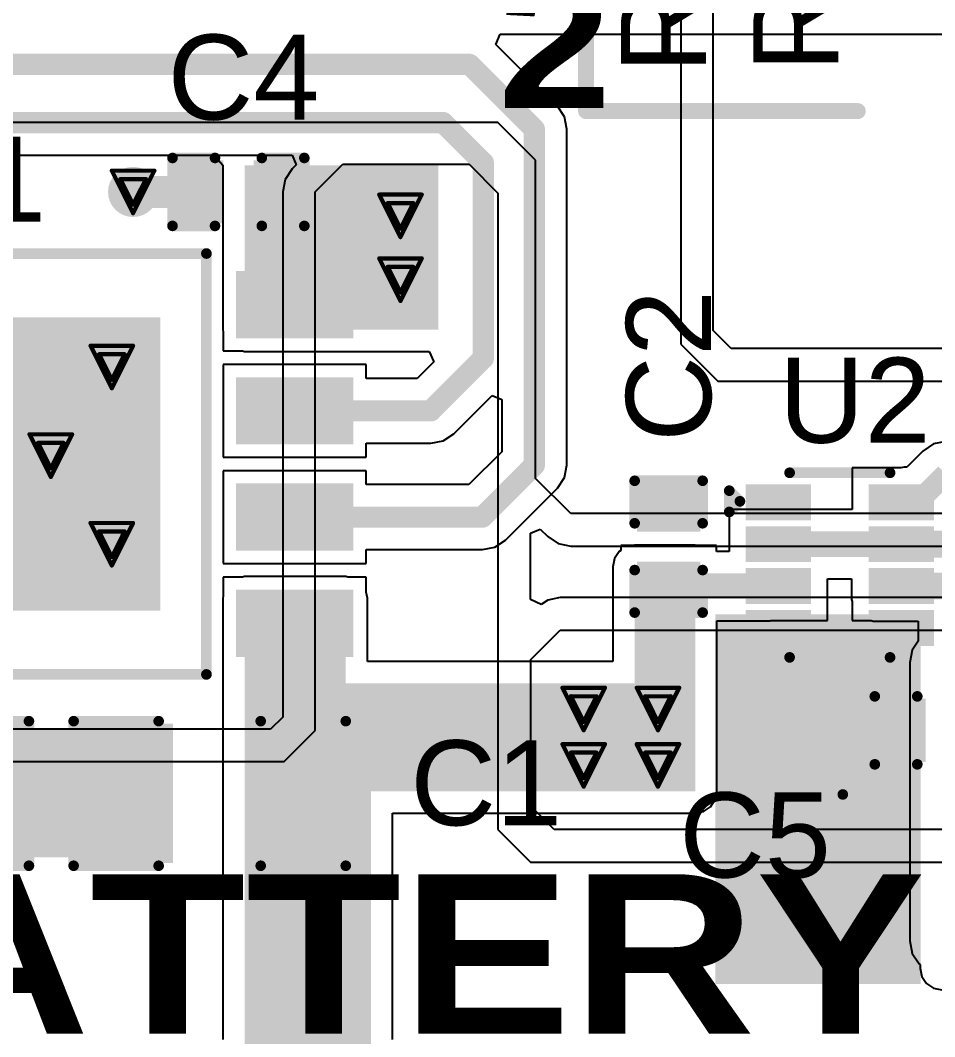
# Model space of a CAD drawing. Header units: inches. Extents: x -1 to 208, y -10 to 150.
# Drawn here: x 11.81 to 22.73, y 9.92 to 22.07 of the extents above; entities that cross this region are included whole.
import ezdxf

# ---------------------------------------------------------------- set-up
doc = ezdxf.new("R2010")
doc.units = ezdxf.units.IN
for name, color, linetype in [('Bottom Layer', 5, 'Continuous'), ('Drill Drawing', 1, 'Continuous'), ('Top Layer', 1, 'Continuous'), ('Top Overlay', 2, 'Continuous'), ('Top Paste', 8, 'Continuous'), ('Top Solder', 216, 'Continuous'), ('Via Holes', 16, 'Continuous')]:
    doc.layers.add(name, color=color, linetype=linetype)
doc.styles.add('Arial', font='', dxfattribs={"height": 0.2})
doc.styles.add('Arial Black_Bold', font='', dxfattribs={"height": 0.2})
doc.styles.get('Arial').set_extended_font_data('Arial')
doc.styles.get('Arial Black_Bold').set_extended_font_data('Arial Black', bold=True)

# ---------------------------------------------------------------- blocks, each defined once
blk = doc.blocks.new('SOT_583_14')
at = {"layer": 'Top Layer'}
for points in [[(-1.07, 0.91), (-0.4, 0.91), (-0.4, 0.59), (-1.07, 0.59)], [(0.4, 0.91), (1.07, 0.91), (1.07, 0.59), (0.4, 0.59)], [(-1.07, 0.41), (-0.4, 0.41), (-0.4, 0.09), (-1.07, 0.09)], [(0.4, 0.41), (1.07, 0.41), (1.07, 0.09), (0.4, 0.09)], [(-1.07, -0.09), (-0.4, -0.09), (-0.4, -0.41), (-1.07, -0.41)], [(0.4, -0.09), (1.07, -0.09), (1.07, -0.41), (0.4, -0.41)], [(-1.07, -0.59), (-0.4, -0.59), (-0.4, -0.91), (-1.07, -0.91)], [(0.4, -0.59), (1.07, -0.59), (1.07, -0.91), (0.4, -0.91)]]:
    blk.add_hatch(color=1, dxfattribs=at).paths.add_polyline_path(points)
at = {"layer": 'Top Paste'}
for points in [[(-1.07, 0.91), (-0.4, 0.91), (-0.4, 0.59), (-1.07, 0.59)], [(0.4, 0.91), (1.07, 0.91), (1.07, 0.59), (0.4, 0.59)], [(-1.07, 0.41), (-0.4, 0.41), (-0.4, 0.09), (-1.07, 0.09)], [(0.4, 0.41), (1.07, 0.41), (1.07, 0.09), (0.4, 0.09)], [(-1.07, -0.09), (-0.4, -0.09), (-0.4, -0.41), (-1.07, -0.41)], [(0.4, -0.09), (1.07, -0.09), (1.07, -0.41), (0.4, -0.41)], [(-1.07, -0.59), (-0.4, -0.59), (-0.4, -0.91), (-1.07, -0.91)], [(0.4, -0.59), (1.07, -0.59), (1.07, -0.91), (0.4, -0.91)]]:
    blk.add_hatch(color=8, dxfattribs=at).paths.add_polyline_path(points)
at = {"layer": 'Top Solder'}
for points in [[(-1.125, 0.965), (-0.345, 0.965), (-0.345, 0.535), (-1.125, 0.535)], [(0.345, 0.965), (1.125, 0.965), (1.125, 0.535), (0.345, 0.535)], [(-1.125, 0.465), (-0.345, 0.465), (-0.345, 0.035), (-1.125, 0.035)], [(0.345, 0.465), (1.125, 0.465), (1.125, 0.035), (0.345, 0.035)], [(-1.125, -0.035), (-0.345, -0.035), (-0.345, -0.465), (-1.125, -0.465)], [(0.345, -0.035), (1.125, -0.035), (1.125, -0.465), (0.345, -0.465)], [(-1.125, -0.535), (-0.345, -0.535), (-0.345, -0.965), (-1.125, -0.965)], [(0.345, -0.535), (1.125, -0.535), (1.125, -0.965), (0.345, -0.965)]]:
    blk.add_hatch(color=216, dxfattribs=at).paths.add_polyline_path(points)
at = {"layer": 'Top Overlay', "const_width": 0.127}
for points in [[(-0.6, 1.103), (0.6, 1.103)], [(-1.321, 0.889), (-1.194, 0.762)], [(-1.321, 0.635), (-1.321, 0.889)], [(-1.321, 0.635), (-1.194, 0.762)], [(-0.6, -1.103), (0.6, -1.103)]]:
    blk.add_lwpolyline(points, dxfattribs=at)
at = {"layer": 'Top Overlay', "const_width": 0.0635}
for points in [[(-0.632, 1.103, 1), (-0.568, 1.103, 1)], [(0.568, 1.103, 1), (0.632, 1.103, 1)], [(-1.353, 0.889, 1), (-1.289, 0.889, 1)], [(-1.353, 0.889, 1), (-1.289, 0.889, 1)], [(-1.226, 0.762, 1), (-1.162, 0.762, 1)], [(-1.226, 0.762, 1), (-1.162, 0.762, 1)], [(-1.353, 0.635, 1), (-1.289, 0.635, 1)], [(-1.353, 0.635, 1), (-1.289, 0.635, 1)], [(-0.632, -1.103, 1), (-0.568, -1.103, 1)], [(0.568, -1.103, 1), (0.632, -1.103, 1)]]:
    blk.add_lwpolyline(points, format="xyb", close=True, dxfattribs=at)
blk = doc.blocks.new('ESOP_8_15')
at = {"layer": 'Top Layer'}
for points in [[(-3.509, 2.205), (-2.309, 2.205), (-2.309, 1.605), (-3.509, 1.605)], [(2.309, 2.205), (3.509, 2.205), (3.509, 1.605), (2.309, 1.605)], [(-1.2, 1.65), (1.2, 1.65), (1.2, -1.65), (-1.2, -1.65)], [(-3.509, 0.935), (-2.309, 0.935), (-2.309, 0.335), (-3.509, 0.335)], [(2.309, 0.935), (3.509, 0.935), (3.509, 0.335), (2.309, 0.335)], [(-3.509, -0.335), (-2.309, -0.335), (-2.309, -0.935), (-3.509, -0.935)], [(2.309, -0.335), (3.509, -0.335), (3.509, -0.935), (2.309, -0.935)], [(-3.509, -1.605), (-2.309, -1.605), (-2.309, -2.205), (-3.509, -2.205)], [(2.309, -1.605), (3.509, -1.605), (3.509, -2.205), (2.309, -2.205)]]:
    blk.add_hatch(color=1, dxfattribs=at).paths.add_polyline_path(points)
at = {"layer": 'Top Paste'}
for points in [[(-3.509, 2.205), (-2.309, 2.205), (-2.309, 1.605), (-3.509, 1.605)], [(2.309, 2.205), (3.509, 2.205), (3.509, 1.605), (2.309, 1.605)], [(-1.2, 1.65), (1.2, 1.65), (1.2, -1.65), (-1.2, -1.65)], [(-3.509, 0.935), (-2.309, 0.935), (-2.309, 0.335), (-3.509, 0.335)], [(2.309, 0.935), (3.509, 0.935), (3.509, 0.335), (2.309, 0.335)], [(-3.509, -0.335), (-2.309, -0.335), (-2.309, -0.935), (-3.509, -0.935)], [(2.309, -0.335), (3.509, -0.335), (3.509, -0.935), (2.309, -0.935)], [(-3.509, -1.605), (-2.309, -1.605), (-2.309, -2.205), (-3.509, -2.205)], [(2.309, -1.605), (3.509, -1.605), (3.509, -2.205), (2.309, -2.205)]]:
    blk.add_hatch(color=8, dxfattribs=at).paths.add_polyline_path(points)
at = {"layer": 'Top Solder'}
for points in [[(-3.61, 2.307), (-2.207, 2.307), (-2.207, 1.503), (-3.61, 1.503)], [(2.207, 2.307), (3.61, 2.307), (3.61, 1.503), (2.207, 1.503)], [(-1.302, 1.752), (1.302, 1.752), (1.302, -1.752), (-1.302, -1.752)], [(-3.61, 1.037), (-2.207, 1.037), (-2.207, 0.233), (-3.61, 0.233)], [(2.207, 1.037), (3.61, 1.037), (3.61, 0.233), (2.207, 0.233)], [(-3.61, -0.233), (-2.207, -0.233), (-2.207, -1.037), (-3.61, -1.037)], [(2.207, -0.233), (3.61, -0.233), (3.61, -1.037), (2.207, -1.037)], [(-3.61, -1.503), (-2.207, -1.503), (-2.207, -2.307), (-3.61, -2.307)], [(2.207, -1.503), (3.61, -1.503), (3.61, -2.307), (2.207, -2.307)]]:
    blk.add_hatch(color=216, dxfattribs=at).paths.add_polyline_path(points)
at = {"layer": 'Top Overlay'}
for points, const_width in [([(-1.905, -2.515), (-1.905, 2.515)], 0.127), ([(-1.905, 2.515), (1.854, 2.515)], 0.127), ([(1.854, -2.515), (1.854, 2.515)], 0.127), ([(-3.877, 1.795), (-3.877, 2.049)], 0.3), ([(-3.877, 2.049), (-3.75, 1.922)], 0.3), ([(-3.877, 1.795), (-3.75, 1.922)], 0.3), ([(-1.905, -2.515), (1.854, -2.515)], 0.127)]:
    blk.add_lwpolyline(points, dxfattribs=dict(at, const_width=const_width))
for points, const_width in [([(-1.937, 2.515, 1), (-1.873, 2.515, 1)], 0.0635), ([(-1.937, 2.515, 1), (-1.873, 2.515, 1)], 0.0635), ([(1.822, 2.515, 1), (1.886, 2.515, 1)], 0.0635), ([(1.822, 2.515, 1), (1.886, 2.515, 1)], 0.0635), ([(-3.952, 2.049, 1), (-3.802, 2.049, 1)], 0.15), ([(-3.952, 2.049, 1), (-3.802, 2.049, 1)], 0.15), ([(-3.825, 1.922, 1), (-3.675, 1.922, 1)], 0.15), ([(-3.825, 1.922, 1), (-3.675, 1.922, 1)], 0.15), ([(-3.952, 1.795, 1), (-3.802, 1.795, 1)], 0.15), ([(-3.952, 1.795, 1), (-3.802, 1.795, 1)], 0.15), ([(-1.937, -2.515, 1), (-1.873, -2.515, 1)], 0.0635), ([(-1.937, -2.515, 1), (-1.873, -2.515, 1)], 0.0635), ([(1.822, -2.515, 1), (1.886, -2.515, 1)], 0.0635), ([(1.822, -2.515, 1), (1.886, -2.515, 1)], 0.0635)]:
    blk.add_lwpolyline(points, format="xyb", close=True, dxfattribs=dict(at, const_width=const_width))
blk = doc.blocks.new('C___0402_190')
at = {"layer": 'Top Layer'}
for points in [[(-0.699, -0.318), (-0.699, 0.318), (-0.241, 0.318), (-0.241, -0.318)], [(0.241, -0.318), (0.241, 0.318), (0.699, 0.318), (0.699, -0.318)]]:
    blk.add_hatch(color=1, dxfattribs=at).paths.add_polyline_path(points)
at = {"layer": 'Top Paste'}
for points in [[(-0.699, -0.318), (-0.699, 0.318), (-0.241, 0.318), (-0.241, -0.318)], [(0.241, -0.318), (0.241, 0.318), (0.699, 0.318), (0.699, -0.318)]]:
    blk.add_hatch(color=8, dxfattribs=at).paths.add_polyline_path(points)
at = {"layer": 'Top Solder'}
for points in [[(-0.758, -0.377), (-0.758, 0.377), (-0.181, 0.377), (-0.181, -0.377)], [(0.181, -0.377), (0.181, 0.377), (0.758, 0.377), (0.758, -0.377)]]:
    blk.add_hatch(color=216, dxfattribs=at).paths.add_polyline_path(points)
at = {"layer": 'Top Overlay', "const_width": 0.127}
for points in [[(-0.787, -0.406), (-0.787, 0.406)], [(-0.787, 0.406), (-0.279, 0.406)], [(0.279, 0.406), (0.787, 0.406)], [(0.787, -0.406), (0.787, 0.406)], [(-0.787, -0.406), (-0.279, -0.406)], [(0.279, -0.406), (0.787, -0.406)]]:
    blk.add_lwpolyline(points, dxfattribs=at)
at = {"layer": 'Top Overlay', "const_width": 0.0635}
for points in [[(-0.819, 0.406, 1), (-0.756, 0.406, 1)], [(-0.819, 0.406, 1), (-0.756, 0.406, 1)], [(-0.311, 0.406, 1), (-0.248, 0.406, 1)], [(0.248, 0.406, 1), (0.311, 0.406, 1)], [(0.756, 0.406, 1), (0.819, 0.406, 1)], [(0.756, 0.406, 1), (0.819, 0.406, 1)], [(-0.819, -0.406, 1), (-0.756, -0.406, 1)], [(-0.819, -0.406, 1), (-0.756, -0.406, 1)], [(-0.311, -0.406, 1), (-0.248, -0.406, 1)], [(0.248, -0.406, 1), (0.311, -0.406, 1)], [(0.756, -0.406, 1), (0.819, -0.406, 1)], [(0.756, -0.406, 1), (0.819, -0.406, 1)]]:
    blk.add_lwpolyline(points, format="xyb", close=True, dxfattribs=at)
blk = doc.blocks.new('C___0402_191')
at = {"layer": 'Top Layer'}
for points in [[(-0.699, -0.318), (-0.699, 0.318), (-0.241, 0.318), (-0.241, -0.318)], [(0.241, -0.318), (0.241, 0.318), (0.699, 0.318), (0.699, -0.318)]]:
    blk.add_hatch(color=1, dxfattribs=at).paths.add_polyline_path(points)
at = {"layer": 'Top Paste'}
for points in [[(-0.699, -0.318), (-0.699, 0.318), (-0.241, 0.318), (-0.241, -0.318)], [(0.241, -0.318), (0.241, 0.318), (0.699, 0.318), (0.699, -0.318)]]:
    blk.add_hatch(color=8, dxfattribs=at).paths.add_polyline_path(points)
at = {"layer": 'Top Solder'}
for points in [[(-0.758, -0.377), (-0.758, 0.377), (-0.181, 0.377), (-0.181, -0.377)], [(0.181, -0.377), (0.181, 0.377), (0.758, 0.377), (0.758, -0.377)]]:
    blk.add_hatch(color=216, dxfattribs=at).paths.add_polyline_path(points)
at = {"layer": 'Top Overlay', "const_width": 0.127}
for points in [[(-0.787, 0.406), (-0.279, 0.406)], [(-0.787, -0.406), (-0.787, 0.406)], [(0.279, 0.406), (0.787, 0.406)], [(0.787, -0.406), (0.787, 0.406)], [(-0.787, -0.406), (-0.279, -0.406)], [(0.279, -0.406), (0.787, -0.406)]]:
    blk.add_lwpolyline(points, dxfattribs=at)
at = {"layer": 'Top Overlay', "const_width": 0.0635}
for points in [[(-0.819, 0.406, 1), (-0.756, 0.406, 1)], [(-0.819, 0.406, 1), (-0.756, 0.406, 1)], [(-0.311, 0.406, 1), (-0.248, 0.406, 1)], [(0.248, 0.406, 1), (0.311, 0.406, 1)], [(0.756, 0.406, 1), (0.819, 0.406, 1)], [(0.756, 0.406, 1), (0.819, 0.406, 1)], [(-0.819, -0.406, 1), (-0.756, -0.406, 1)], [(-0.819, -0.406, 1), (-0.756, -0.406, 1)], [(-0.311, -0.406, 1), (-0.248, -0.406, 1)], [(0.248, -0.406, 1), (0.311, -0.406, 1)], [(0.756, -0.406, 1), (0.819, -0.406, 1)], [(0.756, -0.406, 1), (0.819, -0.406, 1)]]:
    blk.add_lwpolyline(points, format="xyb", close=True, dxfattribs=at)
blk = doc.blocks.new('C___0805_192')
at = {"layer": 'Top Layer'}
for points in [[(-1.524, 0.762), (-0.508, 0.762), (-0.508, -0.762), (-1.524, -0.762)], [(0.508, 0.762), (1.524, 0.762), (1.524, -0.762), (0.508, -0.762)]]:
    blk.add_hatch(color=1, dxfattribs=at).paths.add_polyline_path(points)
at = {"layer": 'Top Paste'}
for points in [[(-1.524, 0.762), (-0.508, 0.762), (-0.508, -0.762), (-1.524, -0.762)], [(0.508, 0.762), (1.524, 0.762), (1.524, -0.762), (0.508, -0.762)]]:
    blk.add_hatch(color=8, dxfattribs=at).paths.add_polyline_path(points)
at = {"layer": 'Top Solder'}
for points in [[(-1.594, 0.832), (-0.438, 0.832), (-0.438, -0.832), (-1.594, -0.832)], [(0.438, 0.832), (1.594, 0.832), (1.594, -0.832), (0.438, -0.832)]]:
    blk.add_hatch(color=216, dxfattribs=at).paths.add_polyline_path(points)
at = {"layer": 'Top Overlay', "const_width": 0.127}
for points in [[(-0.61, 0.864), (-1.626, 0.864)], [(-1.626, 0.864), (-1.626, -0.864)], [(1.626, 0.864), (0.61, 0.864)], [(1.626, 0.864), (1.626, -0.864)], [(-0.61, -0.864), (-1.626, -0.864)], [(1.626, -0.864), (0.61, -0.864)]]:
    blk.add_lwpolyline(points, dxfattribs=at)
at = {"layer": 'Top Overlay', "const_width": 0.0635}
for points in [[(-1.657, 0.864, 1), (-1.594, 0.864, 1)], [(-1.657, 0.864, 1), (-1.594, 0.864, 1)], [(-0.641, 0.864, 1), (-0.578, 0.864, 1)], [(0.578, 0.864, 1), (0.641, 0.864, 1)], [(1.594, 0.864, 1), (1.657, 0.864, 1)], [(1.594, 0.864, 1), (1.657, 0.864, 1)], [(-1.657, -0.864, 1), (-1.594, -0.864, 1)], [(-1.657, -0.864, 1), (-1.594, -0.864, 1)], [(-0.641, -0.864, 1), (-0.578, -0.864, 1)], [(0.578, -0.864, 1), (0.641, -0.864, 1)], [(1.594, -0.864, 1), (1.657, -0.864, 1)], [(1.594, -0.864, 1), (1.657, -0.864, 1)]]:
    blk.add_lwpolyline(points, format="xyb", close=True, dxfattribs=at)
blk = doc.blocks.new('C___0402_193')
at = {"layer": 'Top Layer'}
for points in [[(-0.699, -0.318), (-0.699, 0.317), (-0.241, 0.317), (-0.241, -0.318)], [(0.241, -0.318), (0.241, 0.317), (0.699, 0.317), (0.699, -0.318)]]:
    blk.add_hatch(color=1, dxfattribs=at).paths.add_polyline_path(points)
at = {"layer": 'Top Paste'}
for points in [[(-0.699, -0.318), (-0.699, 0.317), (-0.241, 0.317), (-0.241, -0.318)], [(0.241, -0.318), (0.241, 0.317), (0.699, 0.317), (0.699, -0.318)]]:
    blk.add_hatch(color=8, dxfattribs=at).paths.add_polyline_path(points)
at = {"layer": 'Top Solder'}
for points in [[(-0.758, -0.377), (-0.758, 0.377), (-0.181, 0.377), (-0.181, -0.377)], [(0.181, -0.377), (0.181, 0.377), (0.758, 0.377), (0.758, -0.377)]]:
    blk.add_hatch(color=216, dxfattribs=at).paths.add_polyline_path(points)
at = {"layer": 'Top Overlay', "const_width": 0.127}
for points in [[(-0.787, -0.406), (-0.787, 0.406)], [(-0.279, 0.406), (-0.787, 0.406)], [(0.787, 0.406), (0.279, 0.406)], [(0.787, -0.406), (0.787, 0.406)], [(-0.279, -0.406), (-0.787, -0.406)], [(0.787, -0.406), (0.279, -0.406)]]:
    blk.add_lwpolyline(points, dxfattribs=at)
at = {"layer": 'Top Overlay', "const_width": 0.0635}
for points in [[(-0.819, 0.406, 1), (-0.756, 0.406, 1)], [(-0.819, 0.406, 1), (-0.756, 0.406, 1)], [(-0.311, 0.406, 1), (-0.248, 0.406, 1)], [(0.248, 0.406, 1), (0.311, 0.406, 1)], [(0.756, 0.406, 1), (0.819, 0.406, 1)], [(0.756, 0.406, 1), (0.819, 0.406, 1)], [(-0.819, -0.406, 1), (-0.756, -0.406, 1)], [(-0.819, -0.406, 1), (-0.756, -0.406, 1)], [(-0.311, -0.406, 1), (-0.248, -0.406, 1)], [(0.248, -0.406, 1), (0.311, -0.406, 1)], [(0.756, -0.406, 1), (0.819, -0.406, 1)], [(0.756, -0.406, 1), (0.819, -0.406, 1)]]:
    blk.add_lwpolyline(points, format="xyb", close=True, dxfattribs=at)
blk = doc.blocks.new('C___0805_194')
at = {"layer": 'Top Layer'}
for points in [[(-1.524, 0.762), (-0.508, 0.762), (-0.508, -0.762), (-1.524, -0.762)], [(0.508, 0.762), (1.524, 0.762), (1.524, -0.762), (0.508, -0.762)]]:
    blk.add_hatch(color=1, dxfattribs=at).paths.add_polyline_path(points)
at = {"layer": 'Top Paste'}
for points in [[(-1.524, 0.762), (-0.508, 0.762), (-0.508, -0.762), (-1.524, -0.762)], [(0.508, 0.762), (1.524, 0.762), (1.524, -0.762), (0.508, -0.762)]]:
    blk.add_hatch(color=8, dxfattribs=at).paths.add_polyline_path(points)
at = {"layer": 'Top Solder'}
for points in [[(-1.594, 0.832), (-0.438, 0.832), (-0.438, -0.832), (-1.594, -0.832)], [(0.438, 0.832), (1.594, 0.832), (1.594, -0.832), (0.438, -0.832)]]:
    blk.add_hatch(color=216, dxfattribs=at).paths.add_polyline_path(points)
at = {"layer": 'Top Overlay', "const_width": 0.127}
for points in [[(-1.626, 0.864), (-0.61, 0.864)], [(-1.626, -0.864), (-1.626, 0.864)], [(0.61, 0.864), (1.626, 0.864)], [(1.626, -0.864), (1.626, 0.864)], [(-1.626, -0.864), (-0.61, -0.864)], [(0.61, -0.864), (1.626, -0.864)]]:
    blk.add_lwpolyline(points, dxfattribs=at)
at = {"layer": 'Top Overlay', "const_width": 0.0635}
for points in [[(-1.657, 0.864, 1), (-1.594, 0.864, 1)], [(-1.657, 0.864, 1), (-1.594, 0.864, 1)], [(-0.641, 0.864, 1), (-0.578, 0.864, 1)], [(0.578, 0.864, 1), (0.641, 0.864, 1)], [(1.594, 0.864, 1), (1.657, 0.864, 1)], [(1.594, 0.864, 1), (1.657, 0.864, 1)], [(-1.657, -0.864, 1), (-1.594, -0.864, 1)], [(-1.657, -0.864, 1), (-1.594, -0.864, 1)], [(-0.641, -0.864, 1), (-0.578, -0.864, 1)], [(0.578, -0.864, 1), (0.641, -0.864, 1)], [(1.594, -0.864, 1), (1.657, -0.864, 1)], [(1.594, -0.864, 1), (1.657, -0.864, 1)]]:
    blk.add_lwpolyline(points, format="xyb", close=True, dxfattribs=at)

msp = doc.modelspace()

# ---------------------------------------------------------------- hatches: boundary and pattern name
at = {"layer": 'Bottom Layer'}
h = msp.add_hatch(color=5, dxfattribs=at)
edge = h.paths.add_edge_path()
edge.add_arc((13.157, 20.015), 0.3, 0, 360)
h = msp.add_hatch(color=5, dxfattribs=at)
edge = h.paths.add_edge_path()
edge.add_arc((16.351, 19.729), 0.3, 0, 360)
h = msp.add_hatch(color=5, dxfattribs=at)
edge = h.paths.add_edge_path()
edge.add_arc((16.351, 18.967), 0.3, 0, 360)
h = msp.add_hatch(color=5, dxfattribs=at)
edge = h.paths.add_edge_path()
edge.add_arc((12.903, 17.923), 0.3, 0, 360)
h = msp.add_hatch(color=5, dxfattribs=at)
edge = h.paths.add_edge_path()
edge.add_arc((12.174, 16.864), 0.3, 0, 360)
h = msp.add_hatch(color=5, dxfattribs=at)
edge = h.paths.add_edge_path()
edge.add_arc((12.903, 15.805), 0.3, 0, 360)
h = msp.add_hatch(color=5, dxfattribs=at)
edge = h.paths.add_edge_path()
edge.add_arc((18.54, 13.836), 0.3, 0, 360)
h = msp.add_hatch(color=5, dxfattribs=at)
edge = h.paths.add_edge_path()
edge.add_arc((19.427, 13.836), 0.3, 0, 360)
h = msp.add_hatch(color=5, dxfattribs=at)
edge = h.paths.add_edge_path()
edge.add_arc((18.54, 13.162), 0.3, 0, 360)
h = msp.add_hatch(color=5, dxfattribs=at)
edge = h.paths.add_edge_path()
edge.add_arc((19.427, 13.162), 0.3, 0, 360)
at = {"layer": 'Top Layer'}
h = msp.add_hatch(color=1, dxfattribs=at)
edge = h.paths.add_edge_path()
edge.add_arc((13.157, 20.015), 0.3, 0, 360)
for points in [[(14.488, 18.369), (16.805, 18.369), (16.805, 20.333), (14.488, 20.333)], [(22, 15.646), (25.001, 15.646), (25.001, 15.966), (22, 15.966)], [(19.148, 13.487), (19.872, 13.487), (19.872, 15.534), (19.148, 15.534)], [(22, 15.146), (23.433, 15.146), (23.433, 15.466), (22, 15.466)], [(22, 15.146), (22.972, 15.146), (22.972, 15.466), (22, 15.466)], [(14.488, 11.963), (15.697, 11.963), (15.697, 15.159), (14.488, 15.159)], [(20.112, 10.549), (22.564, 10.549), (22.564, 14.966), (20.112, 14.966)], [(14.488, 12.852), (19.872, 12.852), (19.872, 14.143), (14.488, 14.143)], [(14.488, 6.756), (15.998, 6.756), (15.998, 14.143), (14.488, 14.143)], [(10.805, 12.065), (13.564, 12.065), (13.564, 13.586), (10.805, 13.586)]]:
    msp.add_hatch(color=1, dxfattribs=at).paths.add_polyline_path(points)
h = msp.add_hatch(color=1, dxfattribs=at)
edge = h.paths.add_edge_path()
edge.add_arc((16.351, 19.729), 0.3, 0, 360)
h = msp.add_hatch(color=1, dxfattribs=at)
edge = h.paths.add_edge_path()
edge.add_arc((16.351, 18.967), 0.3, 0, 360)
h = msp.add_hatch(color=1, dxfattribs=at)
edge = h.paths.add_edge_path()
edge.add_arc((12.903, 17.923), 0.3, 0, 360)
h = msp.add_hatch(color=1, dxfattribs=at)
edge = h.paths.add_edge_path()
edge.add_arc((12.174, 16.864), 0.3, 0, 360)
h = msp.add_hatch(color=1, dxfattribs=at)
edge = h.paths.add_edge_path()
edge.add_arc((12.903, 15.805), 0.3, 0, 360)
h = msp.add_hatch(color=1, dxfattribs=at)
edge = h.paths.add_edge_path()
edge.add_arc((18.54, 13.836), 0.3, 0, 360)
h = msp.add_hatch(color=1, dxfattribs=at)
edge = h.paths.add_edge_path()
edge.add_arc((19.427, 13.836), 0.3, 0, 360)
h = msp.add_hatch(color=1, dxfattribs=at)
edge = h.paths.add_edge_path()
edge.add_arc((18.54, 13.162), 0.3, 0, 360)
h = msp.add_hatch(color=1, dxfattribs=at)
edge = h.paths.add_edge_path()
edge.add_arc((19.427, 13.162), 0.3, 0, 360)
at = {"layer": 'Via Holes'}
h = msp.add_hatch(color=7, dxfattribs=at)
edge = h.paths.add_edge_path()
edge.add_arc((13.157, 20.015), 0.15, 0, 360)
h = msp.add_hatch(color=7, dxfattribs=at)
edge = h.paths.add_edge_path()
edge.add_arc((16.351, 19.729), 0.15, 0, 360)
h = msp.add_hatch(color=7, dxfattribs=at)
edge = h.paths.add_edge_path()
edge.add_arc((16.351, 18.967), 0.15, 0, 360)
h = msp.add_hatch(color=7, dxfattribs=at)
edge = h.paths.add_edge_path()
edge.add_arc((12.903, 17.923), 0.15, 0, 360)
h = msp.add_hatch(color=7, dxfattribs=at)
edge = h.paths.add_edge_path()
edge.add_arc((12.174, 16.864), 0.15, 0, 360)
h = msp.add_hatch(color=7, dxfattribs=at)
edge = h.paths.add_edge_path()
edge.add_arc((12.903, 15.805), 0.15, 0, 360)
h = msp.add_hatch(color=7, dxfattribs=at)
edge = h.paths.add_edge_path()
edge.add_arc((18.54, 13.836), 0.15, 0, 360)
h = msp.add_hatch(color=7, dxfattribs=at)
edge = h.paths.add_edge_path()
edge.add_arc((19.427, 13.836), 0.15, 0, 360)
h = msp.add_hatch(color=7, dxfattribs=at)
edge = h.paths.add_edge_path()
edge.add_arc((18.54, 13.162), 0.15, 0, 360)
h = msp.add_hatch(color=7, dxfattribs=at)
edge = h.paths.add_edge_path()
edge.add_arc((19.427, 13.162), 0.15, 0, 360)

# ---------------------------------------------------------------- linework, layer by layer
at = {"layer": 'Bottom Layer'}
for p, q in [((19.7, 23.684), (19.7, 18.197)), ((20.088, 18.358), (20.088, 23.684)), ((17.514, 20.844), (0.845, 20.844)), ((17.966, 20.393), (17.514, 20.844)), ((0.845, 20.456), (15.057, 20.456)), ((15.057, 20.456), (15.106, 20.338)), ((15.057, 20.29), (14.973, 20.164)), ((15.106, 20.338), (15.057, 20.29)), ((15.332, 20.015), (15.662, 20.345)), ((15.662, 20.345), (17.17, 20.345)), ((17.17, 20.345), (17.514, 20.002)), ((17.966, 18.718), (17.966, 20.393)), ((14.973, 20.164), (14.944, 20.015)), ((14.944, 20.015), (14.944, 13.74)), ((15.332, 13.579), (15.332, 20.015)), ((17.514, 20.002), (17.514, 12.395)), ((17.966, 16.591), (17.966, 18.718)), ((20.303, 18.143), (20.088, 18.358)), ((19.7, 18.197), (20.142, 17.755)), ((35.211, 18.143), (20.303, 18.143)), ((20.142, 17.755), (35.211, 17.755)), ((18.385, 16.172), (17.966, 16.591)), ((35.211, 16.172), (18.385, 16.172)), ((17.903, 15.939), (18.02, 15.987)), ((17.903, 15.143), (17.903, 15.939)), ((18.02, 15.987), (18.11, 15.897)), ((18.11, 15.897), (18.236, 15.813)), ((18.236, 15.813), (18.385, 15.783)), ((18.385, 15.783), (35.211, 15.783)), ((18.03, 15.084), (17.903, 15.143)), ((18.11, 15.138), (18.03, 15.084)), ((18.259, 15.167), (18.11, 15.138)), ((44.962, 15.167), (18.259, 15.167)), ((17.907, 14.427), (18.259, 14.779)), ((18.259, 14.779), (45.123, 14.779)), ((17.907, 12.675), (17.907, 14.427)), ((14.944, 13.74), (14.8, 13.596)), ((14.8, 13.596), (8.195, 13.596)), ((14.961, 13.208), (15.332, 13.579)), ((8.195, 13.208), (14.961, 13.208)), ((18.186, 12.395), (17.907, 12.675)), ((17.514, 12.395), (17.905, 12.004)), ((48.323, 12.395), (18.186, 12.395)), ((17.905, 12.004), (48.403, 12.004))]:
    msp.add_line(p, q, dxfattribs=at)
at = {"layer": 'Drill Drawing', "const_width": 0.0508}
for points in [[(12.903, 20.269), (13.411, 20.269)], [(12.903, 20.269), (13.157, 19.761)], [(13.157, 19.761), (13.411, 20.269)], [(13.005, 20.168), (13.31, 20.168)], [(13.005, 20.168), (13.157, 19.863)], [(13.157, 19.863), (13.31, 20.168)], [(16.097, 19.983), (16.605, 19.983)], [(16.097, 19.983), (16.351, 19.475)], [(16.351, 19.475), (16.605, 19.983)], [(16.199, 19.881), (16.504, 19.881)], [(16.199, 19.881), (16.351, 19.576)], [(16.351, 19.576), (16.504, 19.881)], [(16.097, 19.221), (16.605, 19.221)], [(16.097, 19.221), (16.351, 18.713)], [(16.351, 18.713), (16.605, 19.221)], [(16.199, 19.119), (16.504, 19.119)], [(16.199, 19.119), (16.351, 18.814)], [(16.351, 18.814), (16.504, 19.119)], [(12.649, 18.177), (13.157, 18.177)], [(12.649, 18.177), (12.903, 17.669)], [(12.75, 18.075), (13.055, 18.075)], [(12.75, 18.075), (12.903, 17.77)], [(12.903, 17.669), (13.157, 18.177)], [(12.903, 17.77), (13.055, 18.075)], [(11.92, 17.118), (12.428, 17.118)], [(11.92, 17.118), (12.174, 16.61)], [(12.174, 16.61), (12.428, 17.118)], [(12.022, 17.016), (12.326, 17.016)], [(12.022, 17.016), (12.174, 16.712)], [(12.174, 16.712), (12.326, 17.016)], [(12.649, 16.059), (13.157, 16.059)], [(12.649, 16.059), (12.903, 15.551)], [(12.903, 15.551), (13.157, 16.059)], [(12.75, 15.958), (13.055, 15.958)], [(12.75, 15.958), (12.903, 15.653)], [(12.903, 15.653), (13.055, 15.958)], [(18.286, 14.09), (18.794, 14.09)], [(18.286, 14.09), (18.54, 13.582)], [(18.54, 13.582), (18.794, 14.09)], [(19.173, 14.09), (19.681, 14.09)], [(19.173, 14.09), (19.427, 13.582)], [(19.427, 13.582), (19.681, 14.09)], [(18.388, 13.988), (18.693, 13.988)], [(18.388, 13.988), (18.54, 13.683)], [(18.54, 13.683), (18.693, 13.988)], [(19.275, 13.988), (19.58, 13.988)], [(19.275, 13.988), (19.427, 13.683)], [(19.427, 13.683), (19.58, 13.988)], [(18.286, 13.416), (18.794, 13.416)], [(18.286, 13.416), (18.54, 12.908)], [(18.54, 12.908), (18.794, 13.416)], [(19.173, 13.416), (19.681, 13.416)], [(19.173, 13.416), (19.427, 12.908)], [(19.427, 12.908), (19.681, 13.416)], [(18.388, 13.315), (18.693, 13.315)], [(18.388, 13.315), (18.54, 13.01)], [(18.54, 13.01), (18.693, 13.315)], [(19.275, 13.315), (19.58, 13.315)], [(19.275, 13.315), (19.427, 13.01)], [(19.427, 13.01), (19.58, 13.315)]]:
    msp.add_lwpolyline(points, dxfattribs=at)
at = {"layer": 'Drill Drawing', "const_width": 0.0254}
for points in [[(12.89, 20.269, 1), (12.916, 20.269, 1)], [(12.89, 20.269, 1), (12.916, 20.269, 1)], [(13.399, 20.269, 1), (13.424, 20.269, 1)], [(13.399, 20.269, 1), (13.424, 20.269, 1)], [(12.992, 20.168, 1), (13.018, 20.168, 1)], [(12.992, 20.168, 1), (13.018, 20.168, 1)], [(13.297, 20.168, 1), (13.322, 20.168, 1)], [(13.297, 20.168, 1), (13.322, 20.168, 1)], [(16.085, 19.983, 1), (16.11, 19.983, 1)], [(16.085, 19.983, 1), (16.11, 19.983, 1)], [(16.593, 19.983, 1), (16.618, 19.983, 1)], [(16.593, 19.983, 1), (16.618, 19.983, 1)], [(13.145, 19.863, 1), (13.17, 19.863, 1)], [(13.145, 19.863, 1), (13.17, 19.863, 1)], [(16.186, 19.881, 1), (16.212, 19.881, 1)], [(16.186, 19.881, 1), (16.212, 19.881, 1)], [(16.491, 19.881, 1), (16.516, 19.881, 1)], [(16.491, 19.881, 1), (16.516, 19.881, 1)], [(13.145, 19.761, 1), (13.17, 19.761, 1)], [(13.145, 19.761, 1), (13.17, 19.761, 1)], [(16.339, 19.576, 1), (16.364, 19.576, 1)], [(16.339, 19.576, 1), (16.364, 19.576, 1)], [(16.339, 19.475, 1), (16.364, 19.475, 1)], [(16.339, 19.475, 1), (16.364, 19.475, 1)], [(16.085, 19.221, 1), (16.11, 19.221, 1)], [(16.085, 19.221, 1), (16.11, 19.221, 1)], [(16.593, 19.221, 1), (16.618, 19.221, 1)], [(16.593, 19.221, 1), (16.618, 19.221, 1)], [(16.186, 19.119, 1), (16.212, 19.119, 1)], [(16.186, 19.119, 1), (16.212, 19.119, 1)], [(16.491, 19.119, 1), (16.516, 19.119, 1)], [(16.491, 19.119, 1), (16.516, 19.119, 1)], [(16.339, 18.814, 1), (16.364, 18.814, 1)], [(16.339, 18.814, 1), (16.364, 18.814, 1)], [(16.339, 18.713, 1), (16.364, 18.713, 1)], [(16.339, 18.713, 1), (16.364, 18.713, 1)], [(12.636, 18.177, 1), (12.661, 18.177, 1)], [(12.636, 18.177, 1), (12.661, 18.177, 1)], [(12.738, 18.075, 1), (12.763, 18.075, 1)], [(12.738, 18.075, 1), (12.763, 18.075, 1)], [(13.042, 18.075, 1), (13.068, 18.075, 1)], [(13.042, 18.075, 1), (13.068, 18.075, 1)], [(13.144, 18.177, 1), (13.169, 18.177, 1)], [(13.144, 18.177, 1), (13.169, 18.177, 1)], [(12.89, 17.77, 1), (12.915, 17.77, 1)], [(12.89, 17.77, 1), (12.915, 17.77, 1)], [(12.89, 17.669, 1), (12.915, 17.669, 1)], [(12.89, 17.669, 1), (12.915, 17.669, 1)], [(11.907, 17.118, 1), (11.933, 17.118, 1)], [(11.907, 17.118, 1), (11.933, 17.118, 1)], [(12.415, 17.118, 1), (12.441, 17.118, 1)], [(12.415, 17.118, 1), (12.441, 17.118, 1)], [(12.009, 17.016, 1), (12.034, 17.016, 1)], [(12.009, 17.016, 1), (12.034, 17.016, 1)], [(12.314, 17.016, 1), (12.339, 17.016, 1)], [(12.314, 17.016, 1), (12.339, 17.016, 1)], [(12.161, 16.712, 1), (12.187, 16.712, 1)], [(12.161, 16.712, 1), (12.187, 16.712, 1)], [(12.161, 16.61, 1), (12.187, 16.61, 1)], [(12.161, 16.61, 1), (12.187, 16.61, 1)], [(12.636, 16.059, 1), (12.661, 16.059, 1)], [(12.636, 16.059, 1), (12.661, 16.059, 1)], [(13.144, 16.059, 1), (13.169, 16.059, 1)], [(13.144, 16.059, 1), (13.169, 16.059, 1)], [(12.738, 15.958, 1), (12.763, 15.958, 1)], [(12.738, 15.958, 1), (12.763, 15.958, 1)], [(13.042, 15.958, 1), (13.068, 15.958, 1)], [(13.042, 15.958, 1), (13.068, 15.958, 1)], [(12.89, 15.653, 1), (12.915, 15.653, 1)], [(12.89, 15.653, 1), (12.915, 15.653, 1)], [(12.89, 15.551, 1), (12.915, 15.551, 1)], [(12.89, 15.551, 1), (12.915, 15.551, 1)], [(18.274, 14.09, 1), (18.299, 14.09, 1)], [(18.274, 14.09, 1), (18.299, 14.09, 1)], [(18.782, 14.09, 1), (18.807, 14.09, 1)], [(18.782, 14.09, 1), (18.807, 14.09, 1)], [(19.161, 14.09, 1), (19.186, 14.09, 1)], [(19.161, 14.09, 1), (19.186, 14.09, 1)], [(19.669, 14.09, 1), (19.694, 14.09, 1)], [(19.669, 14.09, 1), (19.694, 14.09, 1)], [(18.375, 13.988, 1), (18.401, 13.988, 1)], [(18.375, 13.988, 1), (18.401, 13.988, 1)], [(18.68, 13.988, 1), (18.705, 13.988, 1)], [(18.68, 13.988, 1), (18.705, 13.988, 1)], [(19.262, 13.988, 1), (19.288, 13.988, 1)], [(19.262, 13.988, 1), (19.288, 13.988, 1)], [(19.567, 13.988, 1), (19.593, 13.988, 1)], [(19.567, 13.988, 1), (19.593, 13.988, 1)], [(18.528, 13.683, 1), (18.553, 13.683, 1)], [(18.528, 13.683, 1), (18.553, 13.683, 1)], [(18.528, 13.582, 1), (18.553, 13.582, 1)], [(18.528, 13.582, 1), (18.553, 13.582, 1)], [(19.415, 13.683, 1), (19.44, 13.683, 1)], [(19.415, 13.683, 1), (19.44, 13.683, 1)], [(19.415, 13.582, 1), (19.44, 13.582, 1)], [(19.415, 13.582, 1), (19.44, 13.582, 1)], [(18.274, 13.416, 1), (18.299, 13.416, 1)], [(18.274, 13.416, 1), (18.299, 13.416, 1)], [(18.782, 13.416, 1), (18.807, 13.416, 1)], [(18.782, 13.416, 1), (18.807, 13.416, 1)], [(19.161, 13.416, 1), (19.186, 13.416, 1)], [(19.161, 13.416, 1), (19.186, 13.416, 1)], [(19.669, 13.416, 1), (19.694, 13.416, 1)], [(19.669, 13.416, 1), (19.694, 13.416, 1)], [(18.375, 13.315, 1), (18.401, 13.315, 1)], [(18.375, 13.315, 1), (18.401, 13.315, 1)], [(18.68, 13.315, 1), (18.705, 13.315, 1)], [(18.68, 13.315, 1), (18.705, 13.315, 1)], [(19.262, 13.315, 1), (19.288, 13.315, 1)], [(19.262, 13.315, 1), (19.288, 13.315, 1)], [(19.567, 13.315, 1), (19.593, 13.315, 1)], [(19.567, 13.315, 1), (19.593, 13.315, 1)], [(18.528, 13.01, 1), (18.553, 13.01, 1)], [(18.528, 13.01, 1), (18.553, 13.01, 1)], [(19.415, 13.01, 1), (19.44, 13.01, 1)], [(19.415, 13.01, 1), (19.44, 13.01, 1)], [(18.528, 12.908, 1), (18.553, 12.908, 1)], [(18.528, 12.908, 1), (18.553, 12.908, 1)], [(19.415, 12.908, 1), (19.44, 12.908, 1)], [(19.415, 12.908, 1), (19.44, 12.908, 1)]]:
    msp.add_lwpolyline(points, format="xyb", close=True, dxfattribs=at)
at = {"layer": 'Top Layer'}
for p, q in [((17.489, 21.775), (17.542, 21.902)), ((17.542, 21.902), (28.164, 21.902)), ((18.226, 21.039), (17.489, 21.775)), ((18.31, 20.912), (18.226, 21.039)), ((18.339, 20.764), (18.31, 20.912)), ((18.339, 16.75), (18.339, 20.764)), ((3.689, 20.456), (14.124, 20.456)), ((14.124, 20.456), (14.229, 20.333)), ((14.229, 20.333), (14.229, 18.369)), ((14.229, 18.369), (14.234, 18.344)), ((14.234, 18.344), (14.234, 18.115)), ((14.234, 18.115), (14.463, 18.115)), ((14.463, 18.115), (14.488, 18.11)), ((14.488, 18.11), (16.695, 18.11)), ((16.695, 18.11), (16.748, 17.983)), ((16.748, 17.983), (16.552, 17.787)), ((15.942, 17.953), (14.234, 17.953)), ((14.234, 17.953), (14.234, 16.845)), ((15.942, 17.787), (15.942, 17.953)), ((16.552, 17.787), (15.942, 17.787)), ((16.988, 17.124), (17.445, 17.581)), ((17.445, 17.581), (17.562, 17.533)), ((17.562, 17.533), (17.562, 16.911)), ((15.942, 16.845), (15.942, 17.011)), ((15.942, 17.011), (16.713, 17.011)), ((16.713, 17.011), (16.862, 17.04)), ((16.862, 17.04), (16.988, 17.124)), ((22.868, 17.033), (22.719, 17.003)), ((17.562, 16.911), (17.169, 16.517)), ((22.593, 16.919), (22.402, 16.727)), ((22.719, 17.003), (22.593, 16.919)), ((14.234, 16.845), (15.942, 16.845)), ((15.942, 16.683), (14.234, 16.683)), ((14.234, 16.683), (14.234, 15.575)), ((15.942, 16.517), (15.942, 16.683)), ((18.31, 16.601), (18.339, 16.75)), ((22.33, 16.72), (21.746, 16.72)), ((21.746, 16.72), (21.746, 16.22)), ((22.368, 16.727), (22.33, 16.72)), ((22.402, 16.727), (22.368, 16.727)), ((17.169, 16.517), (15.942, 16.517)), ((18.226, 16.475), (18.31, 16.601)), ((17.605, 15.854), (18.226, 16.475)), ((21.003, 16.22), (20.276, 16.22)), ((20.276, 16.22), (20.276, 15.72)), ((21.005, 16.22), (21.003, 16.22)), ((21.746, 16.22), (21.005, 16.22)), ((17.479, 15.77), (17.605, 15.854)), ((19.148, 15.793), (19.123, 15.788)), ((19.872, 15.793), (19.148, 15.793)), ((19.897, 15.788), (19.872, 15.793)), ((15.942, 15.575), (15.942, 15.741)), ((15.942, 15.741), (17.33, 15.741)), ((17.33, 15.741), (17.479, 15.77)), ((18.965, 15.717), (18.909, 15.633)), ((18.983, 15.729), (18.965, 15.717)), ((19.123, 15.788), (18.983, 15.788)), ((18.983, 15.788), (18.983, 15.729)), ((20.126, 15.788), (19.897, 15.788)), ((20.126, 15.72), (20.126, 15.788)), ((20.276, 15.72), (20.126, 15.72)), ((14.234, 15.575), (15.942, 15.575)), ((18.909, 15.633), (18.89, 15.534)), ((18.89, 15.534), (18.89, 14.402)), ((14.463, 15.413), (14.234, 15.413)), ((14.234, 15.413), (14.234, 15.184)), ((14.488, 15.418), (14.463, 15.413)), ((15.697, 15.418), (14.488, 15.418)), ((15.722, 15.413), (15.697, 15.418)), ((15.942, 15.413), (15.722, 15.413)), ((15.942, 15.232), (15.942, 15.413)), ((21.454, 14.892), (21.454, 15.391)), ((21.454, 15.391), (21.741, 15.391)), ((21.741, 15.391), (21.741, 15.146)), ((14.234, 15.184), (14.229, 15.159)), ((15.956, 15.159), (15.942, 15.232)), ((14.229, 15.159), (14.229, 14.143)), ((15.956, 14.402), (15.956, 15.159)), ((21.741, 15.146), (21.746, 15.121)), ((21.746, 15.121), (21.746, 14.892)), ((20.131, 14.143), (20.131, 14.891)), ((20.131, 14.891), (20.769, 14.891)), ((20.769, 14.891), (20.771, 14.892)), ((20.771, 14.892), (21.454, 14.892)), ((21.746, 14.892), (21.975, 14.892)), ((21.975, 14.892), (22, 14.887)), ((22, 14.887), (22.536, 14.887)), ((22.536, 14.887), (22.536, 14.647)), ((22.536, 14.647), (22.464, 14.54)), ((22.464, 14.54), (22.435, 14.392)), ((18.89, 14.402), (15.956, 14.402)), ((22.435, 14.392), (22.435, 11.065)), ((14.229, 14.143), (14.229, 12.852)), ((20.131, 12.852), (20.131, 14.143)), ((14.229, 12.852), (14.229, 11.963)), ((20.056, 12.669), (20.112, 12.753)), ((20.112, 12.753), (20.131, 12.852)), ((19.972, 12.613), (20.056, 12.669)), ((16.257, 9.885), (16.257, 12.593)), ((16.257, 12.593), (19.872, 12.593)), ((19.872, 12.593), (19.972, 12.613)), ((14.229, 11.963), (14.229, 9.885)), ((22.435, 11.065), (22.464, 10.916)), ((22.464, 10.916), (22.548, 10.79)), ((22.548, 10.79), (22.559, 10.783)), ((22.559, 10.783), (22.559, 10.739)), ((22.559, 10.739), (22.579, 10.64)), ((22.579, 10.64), (22.635, 10.556)), ((22.635, 10.556), (22.719, 10.5)), ((22.719, 10.5), (22.818, 10.48))]:
    msp.add_line(p, q, dxfattribs=at)
for points, const_width in [([(3.193, 21.54), (17.174, 21.54)], 0.254), ([(17.174, 21.54), (17.951, 20.764)], 0.254), ([(3.528, 20.844), (16.861, 20.844)], 0.254), ([(16.861, 20.844), (17.34, 20.365)], 0.254), ([(17.951, 16.75), (17.951, 20.764)], 0.254), ([(17.34, 18.026), (17.34, 20.365)], 0.254), ([(13.157, 20.015), (13.945, 20.015)], 0.381), ([(15.088, 18.669), (15.385, 18.967)], 0.508), ([(15.385, 18.967), (16.351, 18.967)], 0.508), ([(16.713, 17.399), (17.34, 18.026)], 0.254), ([(15.088, 17.399), (16.713, 17.399)], 0.254), ([(17.33, 16.129), (17.951, 16.75)], 0.254), ([(22.562, 16.339), (22.868, 16.644)], 0.254), ([(22.341, 16.312), (22.368, 16.339)], 0.254), ([(22.368, 16.339), (22.562, 16.339)], 0.254), ([(15.088, 16.129), (17.33, 16.129)], 0.254), ([(21.005, 15.806), (22.284, 15.806)], 0.305), ([(22.335, 15.806), (23.857, 15.806)], 0.305), ([(19.555, 15.306), (20.769, 15.306)], 0.305), ([(21.571, 13.582), (22.247, 13.582)], 0.508)]:
    msp.add_lwpolyline(points, dxfattribs=dict(at, const_width=const_width))
for points, const_width in [([(17.111, 21.54, 1), (17.238, 21.54, 1)], 0.127), ([(17.111, 21.54, 1), (17.238, 21.54, 1)], 0.127), ([(16.797, 20.844, 1), (16.924, 20.844, 1)], 0.127), ([(16.797, 20.844, 1), (16.924, 20.844, 1)], 0.127), ([(17.887, 20.764, 1), (18.014, 20.764, 1)], 0.127), ([(17.887, 20.764, 1), (18.014, 20.764, 1)], 0.127), ([(17.277, 20.365, 1), (17.404, 20.365, 1)], 0.127), ([(17.277, 20.365, 1), (17.404, 20.365, 1)], 0.127), ([(13.062, 20.015, 1), (13.252, 20.015, 1)], 0.191), ([(13.849, 20.015, 1), (14.04, 20.015, 1)], 0.191), ([(15.258, 18.967, 1), (15.512, 18.967, 1)], 0.254), ([(15.258, 18.967, 1), (15.512, 18.967, 1)], 0.254), ([(16.224, 18.967, 1), (16.478, 18.967, 1)], 0.254), ([(14.961, 18.669, 1), (15.215, 18.669, 1)], 0.254), ([(17.277, 18.026, 1), (17.404, 18.026, 1)], 0.127), ([(17.277, 18.026, 1), (17.404, 18.026, 1)], 0.127), ([(15.024, 17.399, 1), (15.151, 17.399, 1)], 0.127), ([(16.65, 17.399, 1), (16.777, 17.399, 1)], 0.127), ([(16.65, 17.399, 1), (16.777, 17.399, 1)], 0.127), ([(17.887, 16.75, 1), (18.014, 16.75, 1)], 0.127), ([(17.887, 16.75, 1), (18.014, 16.75, 1)], 0.127), ([(22.278, 16.312, 1), (22.405, 16.312, 1)], 0.127), ([(22.304, 16.339, 1), (22.431, 16.339, 1)], 0.127), ([(22.304, 16.339, 1), (22.431, 16.339, 1)], 0.127), ([(22.499, 16.339, 1), (22.626, 16.339, 1)], 0.127), ([(22.499, 16.339, 1), (22.626, 16.339, 1)], 0.127), ([(15.024, 16.129, 1), (15.151, 16.129, 1)], 0.127), ([(17.266, 16.129, 1), (17.393, 16.129, 1)], 0.127), ([(17.266, 16.129, 1), (17.393, 16.129, 1)], 0.127), ([(20.929, 15.806, 1), (21.081, 15.806, 1)], 0.152), ([(22.208, 15.806, 1), (22.36, 15.806, 1)], 0.152), ([(22.259, 15.806, 1), (22.411, 15.806, 1)], 0.152), ([(19.479, 15.306, 1), (19.631, 15.306, 1)], 0.152), ([(20.693, 15.306, 1), (20.845, 15.306, 1)], 0.152), ([(21.444, 13.582, 1), (21.698, 13.582, 1)], 0.254), ([(22.12, 13.582, 1), (22.374, 13.582, 1)], 0.254)]:
    msp.add_lwpolyline(points, format="xyb", close=True, dxfattribs=dict(at, const_width=const_width))
at = {"layer": 'Top Overlay'}
for points, const_width in [([(18.568, 20.981), (18.568, 24.319)], 0.191), ([(18.568, 20.981), (21.815, 20.981)], 0.191), ([(21.635, 12.815), (22.018, 13.175)], 0.127)]:
    msp.add_lwpolyline(points, dxfattribs=dict(at, const_width=const_width))
for points, const_width in [([(18.521, 20.981, 1), (18.616, 20.981, 1)], 0.0953), ([(18.521, 20.981, 1), (18.616, 20.981, 1)], 0.0953), ([(21.767, 20.981, 1), (21.862, 20.981, 1)], 0.0953), ([(21.986, 13.175, 1), (22.05, 13.175, 1)], 0.0635), ([(21.604, 12.815, 1), (21.667, 12.815, 1)], 0.0635)]:
    msp.add_lwpolyline(points, format="xyb", close=True, dxfattribs=dict(at, const_width=const_width))

# ---------------------------------------------------------------- block references
for name, p in [('C___0402_191', (14.415, 20.015)), ('ESOP_8_15', (12.179, 16.764)), ('SOT_583_14', (21.6, 15.556)), ('C___0402_190', (22.805, 13.581)), ('C___0805_194', (14.072, 12.827))]:
    msp.add_blockref(name, p)
for name, p, rotation in [('C___0402_193', (19.555, 15.776), 270), ('C___0805_192', (10.287, 12.827), 180)]:
    msp.add_blockref(name, p, dxfattribs=dict(rotation=rotation))

# ---------------------------------------------------------------- texts
for s, height, rotation, style, p in [('R54', 1.016, 90, 'Arial', (20, 21.433)), ('R55', 1.016, 90, 'Arial', (21.582, 21.446)), ('2', 1.524, 360, 'Arial Black_Bold', (17.516, 21.018)), ('C2', 1.016, 90, 'Arial', (20.062, 17.028)), ('BATTERY', 1.905, 360, 'Arial Black_Bold', (8.242, 9.957))]:
    msp.add_text(s, height=height, rotation=rotation, dxfattribs=dict(at, style=style)).set_placement(p)
at = {"layer": 'Top Overlay', "style": 'Arial'}
for s, p in [('C4', (13.568, 20.879)), ('U1', (10.302, 19.659)), ('U2', (20.871, 17.018)), ('C1', (16.468, 12.446)), ('C5', (19.68, 11.823))]:
    msp.add_text(s, height=1.016, dxfattribs=at).set_placement(p)

doc.saveas('drawing.dxf')
